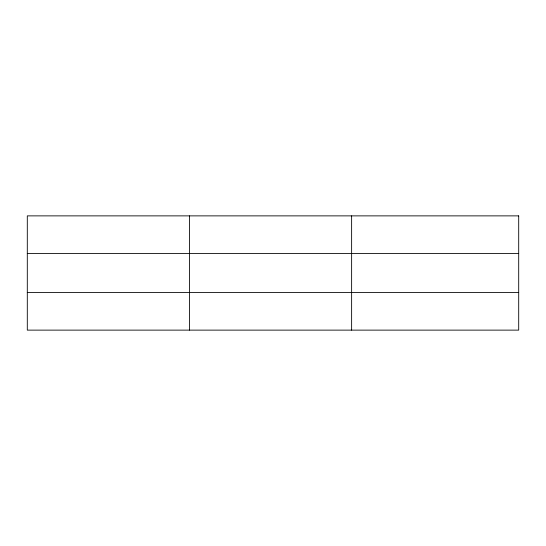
<?xml version="1.0" encoding="UTF-8"?>
<svg xmlns="http://www.w3.org/2000/svg" width="546" height="546" viewBox="0 0 546 546"><rect width="100%" height="100%" fill="white"/><g stroke="black" fill="none" stroke-linecap="round" stroke-linejoin="round"><path stroke-width="0.82" d="M189.462 215.875L189.462 330.125M351.624 215.875L351.624 330.125M27.3 253.576L518.7 253.576M27.3 292.424L518.7 292.424M518.7 215.875L518.7 330.125L27.3 330.125L27.3 215.875L518.7 215.875"/></g></svg>
